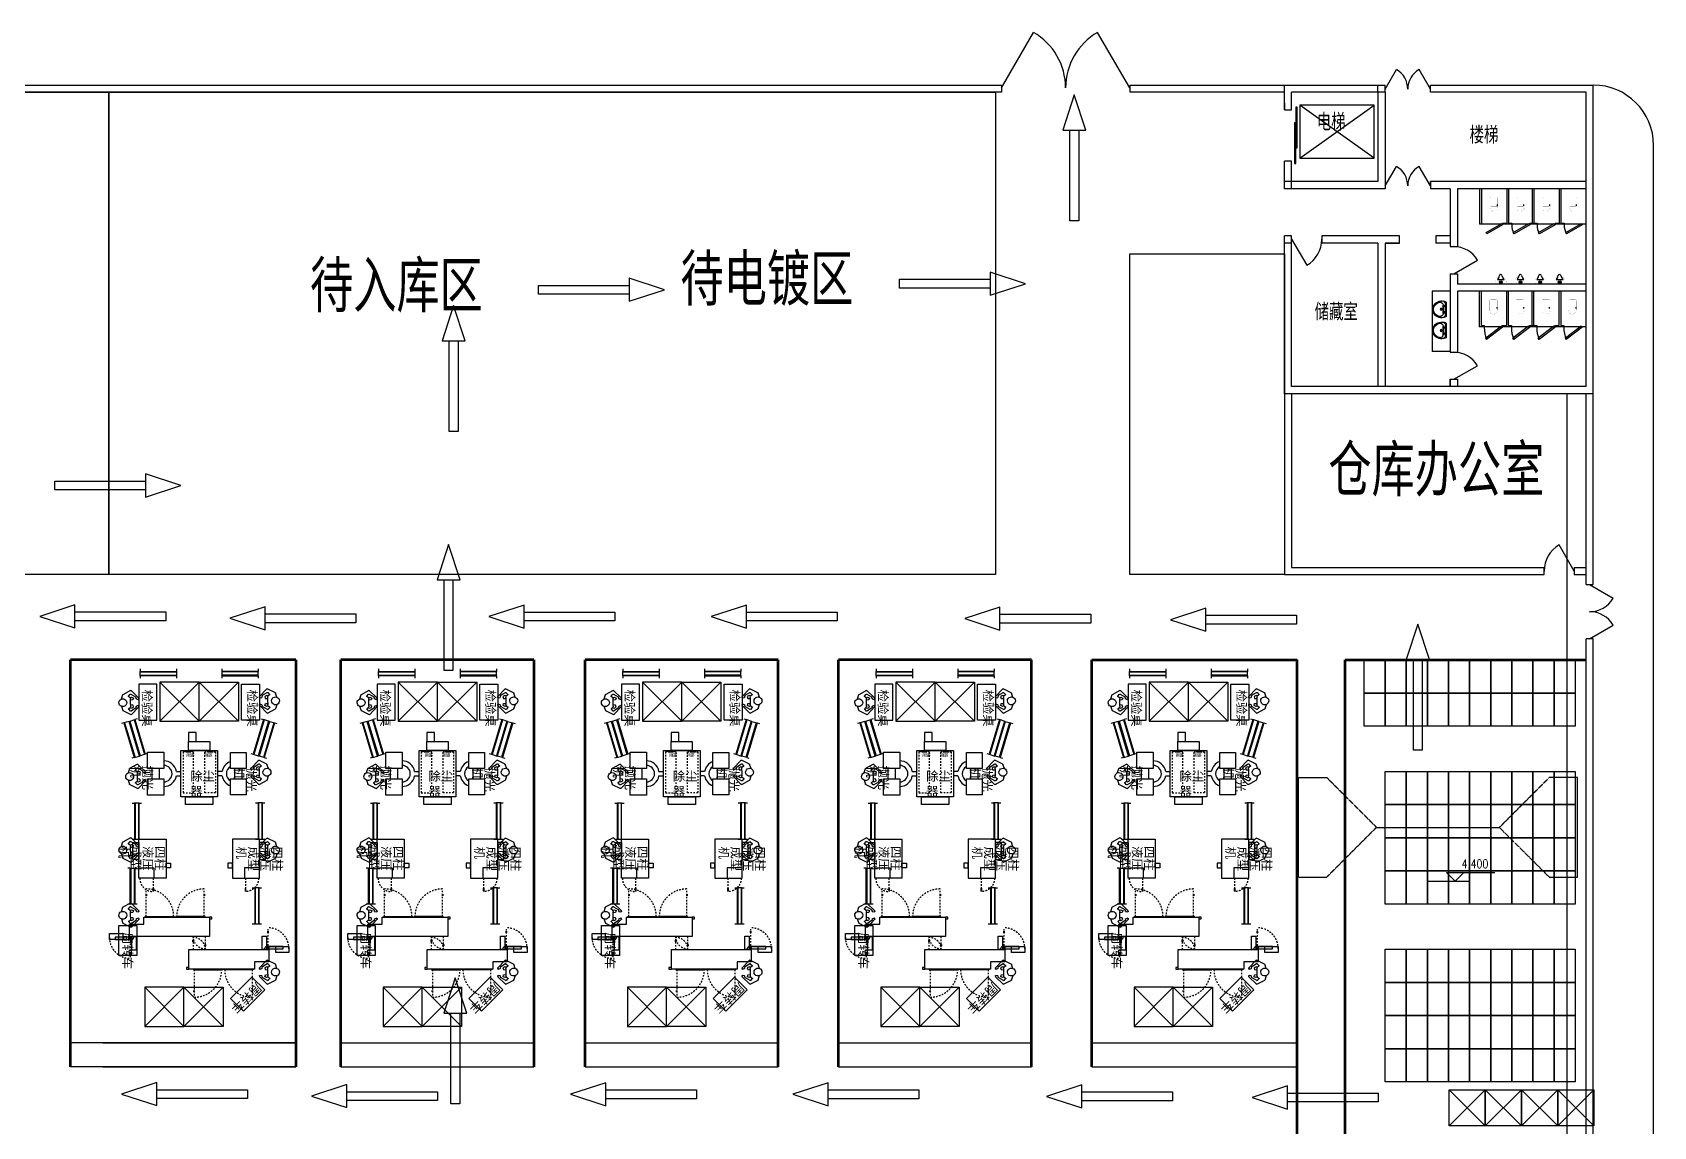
# Model space of a CAD drawing. Header units: millimetres. Extents: x 958 to 636282, y 2095 to 161571.
# Drawn here: x 489090 to 542839, y 32785 to 69082 of the extents above; entities that cross this region are included whole.
import ezdxf
from ezdxf.enums import TextEntityAlignment as Align

# ---------------------------------------------------------------- set-up
doc = ezdxf.new("R2010")
doc.units = ezdxf.units.MM
for name, pattern in [('ACAD_ISO04W100', [30.5, 24, -3, 0.5, -3]), ('DASH', [0.35, 0.25, -0.1]), ('JIS_02_1.0', [2, 1, -1])]:
    doc.linetypes.add(name, pattern=pattern)
for name, color, linetype in [('9', 105, 'ACAD_ISO04W100'), ('dl', 3, 'Continuous'), ('dote', 1, 'Continuous'), ('PUB_DIM', 3, 'Continuous'), ('STAIR', 6, 'Continuous'), ('wall', 2, 'Continuous'), ('WINDOW', 4, 'Continuous'), ('WINDOW_TEXT', 7, 'Continuous'), ('其他', 7, 'Continuous'), ('区域', 4, 'Continuous'), ('吊车', 3, 'DASH'), ('墙体', 7, 'Continuous'), ('洁具', 73, 'Continuous'), ('物流动线', 7, 'Continuous'), ('窗子', 123, 'Continuous'), ('设备', 7, 'Continuous'), ('设备名称', 3, 'Continuous')]:
    doc.layers.add(name, color=color, linetype=linetype)
doc.layers.add('动线', color=2, linetype='Continuous', lineweight=120)
doc.styles.add('1', font='', dxfattribs={"width": 0.7})
doc.styles.add('dim_font', font='SIMPLEX.shx', dxfattribs={"width": 0.8})
doc.styles.add('SIMPLEX', font='SIMPLEX.SHX')
doc.styles.get("Standard").update_dxf_attribs({"font": 'arial.ttf'})
doc.styles.get('1').set_extended_font_data('FangSong_GB2312')

# ---------------------------------------------------------------- blocks, each defined once
blk = doc.blocks.new('_dblk1')
for p, q in [((-0.5, 0), (-0.25, -0.433)), ((0.5, 0), (0.25, -0.433))]:
    blk.add_line(p, q)
for centre, start, end in [((-0.5, 0), 300, 0), ((0.5, 0), 180, 240)]:
    blk.add_arc(centre, 0.5, start, end)
at = {"layer": 'WINDOW_TEXT', "style": 'SIMPLEX', "flags": 9}
blk.add_attdef('A', text='', height=1, dxfattribs=at).set_placement((0, 1.5), align=Align.MIDDLE)
blk = doc.blocks.new('M_A0GGR')
for p, q in [((-0.5, 0), (-0.25, -0.433)), ((0.5, 0), (0.25, -0.433))]:
    blk.add_line(p, q)
for centre, start, end in [((-0.5, 0), 300, 0), ((0.5, 0), 180, 240)]:
    blk.add_arc(centre, 0.5, start, end)
blk = doc.blocks.new('_liftd')
for points in [[(-0.548, -0.602), (-0.548, -0.774), (0.241, -0.774), (0.241, -0.602), (-0.548, -0.602)], [(-0.241, -0.784), (-0.241, -0.955), (0.548, -0.955), (0.548, -0.784), (-0.241, -0.784)]]:
    blk.add_lwpolyline(points)
blk = doc.blocks.new('A$C51AF1C80')
at = {"layer": '洁具'}
blk.add_line((307, 256, -1440), (267, 256, -1440), dxfattribs=at)
at = {"layer": '洁具', "const_width": 1.5, "elevation": -1440}
for points in [[(60, 276, 0.462192), (2, 226, 0.462192)], [(2, 51, 0.462192), (60, 1, 0.462192)], [(52, 256, 0.414214), (22, 226, 0.414214)], [(22, 51, 0.414214), (52, 21, 0.414214)], [(317, 246, 0.414214), (307, 256, 0.414214)], [(307, 21, 0.414214), (317, 31, 0.414214)], [(367, 21, 0.97895), (367, 256, 0.97895)], [(368, 1, 0.97895), (368, 277, 0.97895)]]:
    blk.add_lwpolyline(points, format="xyb", dxfattribs=at)
for points in [[(2, 51), (2, 226)], [(22, 226), (22, 51)], [(267, 256), (52, 256)], [(52, 21), (269, 21)], [(383, 276), (60, 276)], [(368, 1), (60, 1)], [(342, 256), (267, 256)], [(342, 21), (267, 21)], [(317, 256), (367, 256)], [(317, 31), (317, 246)], [(317, 21), (367, 21)]]:
    blk.add_lwpolyline(points, dxfattribs=at)
at = {"layer": '洁具', "width": 0.8, "flags": 9}
for tag in ['YSIZE', 'XSIZE']:
    blk.add_attdef(tag, (2, 139, -1440), '', height=0.5, rotation=180, dxfattribs=at)
blk = doc.blocks.new('A$C089B79D4')
at = {"layer": '洁具'}
blk.add_line((214, 69), (214, 295), dxfattribs=at)
at = {"layer": '洁具', "const_width": 1.5}
for points in [[(149, 56), (148, 58), (140, 65), (132, 72), (124, 78), (117, 84), (109, 88), (102, 92), (94, 96), (87, 100), (80, 103), (73, 106), (66, 109), (59, 111), (52, 114), (46, 117), (41, 120), (36, 124), (31, 127), (27, 131), (23, 135), (19, 139), (16, 143), (13, 147), (10, 152), (8, 156), (6, 161), (4, 165), (3, 170), (2, 175), (1, 180), (1, 186), (1, 186)], [(142, 306), (141, 304), (133, 296), (126, 289), (119, 282), (111, 277), (104, 272), (97, 267), (90, 263), (83, 259), (75, 255), (68, 252), (62, 249), (55, 246), (49, 242), (43, 239), (38, 236), (33, 232), (28, 228), (24, 224), (20, 220), (17, 216), (14, 212), (11, 207), (9, 203), (7, 198), (5, 193), (3, 188), (3, 185)], [(149, 314), (140, 303)], [(146, 313), (159, 323), (170, 331), (180, 337), (189, 342), (198, 345), (205, 348), (212, 350), (218, 351), (224, 352), (230, 353), (236, 354), (241, 355), (247, 355), (253, 356), (259, 356), (265, 357), (272, 357), (279, 357), (287, 357), (297, 356), (307, 356), (320, 354), (334, 353), (351, 351)], [(156, 48), (147, 59)], [(153, 49), (167, 40), (178, 32), (189, 27), (198, 23), (207, 20), (214, 18), (221, 16), (228, 15), (234, 15), (240, 14), (245, 13), (251, 13), (257, 13), (263, 12), (268, 12), (275, 12), (281, 13), (289, 13), (297, 13), (306, 14), (317, 16), (329, 18), (343, 20), (351, 22)], [(346, 352), (352, 351)], [(361, 1), (361, 371), (351, 371), (351, 351)], [(361, 1), (351, 1), (351, 21)]]:
    blk.add_lwpolyline(points, dxfattribs=at)
at = {"layer": '洁具'}
for radius in [47.3, 34.6, 22.1]:
    blk.add_circle((299, 182), radius, dxfattribs=at)
for centre, radius, start, end in [((85, 176), 40.9, 98.0602, 266.3435), ((-5, 517), 312, 285.6087, 314.7132), ((-2, -201), 346, 51.2999, 75.9384)]:
    blk.add_arc(centre, radius, start, end, dxfattribs=at)
at = {"layer": '洁具', "oblique": -180, "text_generation_flag": 4, "width": 0.8, "flags": 9}
for tag in ['YSIZE', 'XSIZE']:
    blk.add_attdef(tag, (361, 186), '', height=0.5, rotation=90, dxfattribs=at)
blk = doc.blocks.new('M_E6')
for p, q in [((240, 0), (-240, 0)), ((-237, 0), (239, 0)), ((240, 0), (270, -79)), ((-213, -36), (-271, -91)), ((-240, 0), (-270, -79)), ((-179, -23), (181, -23)), ((141, -105), (-141, -105)), ((-141, -105), (141, -105)), ((217, -37), (274, -95))]:
    blk.add_line(p, q)
for centre, radius in [((-99, -65), 16.3), ((2, -172), 31.6), ((2, -172), 23), ((101, -65), 16.3)]:
    blk.add_circle(centre, radius)
for centre, radius, start, end in [((28, -152), 307, 166.1751, 244.7296), ((-141, -205), 100, 90, 190.5602), ((0, -179), 243, 190.5602, 349.4398), ((-179, -73), 50, 90, 133.181), ((0, -201), 250, 245.8071, 296.4628), ((28, -152), 307, 266.589, 266.5936), ((-28, -152), 307, 297.0639, 13.8249), ((141, -205), 100, 349.4398, 90), ((181, -73), 50, 44.5607, 90)]:
    blk.add_arc(centre, radius, start, end)
at = {"width": 0.8, "flags": 9}
for tag in ['XSIZE', 'YSIZE']:
    blk.add_attdef(tag, (0, 0), '', height=0.5, dxfattribs=at)
blk = doc.blocks.new('A$C233E54F0')
at = {"layer": '窗子', "rotation": 270}
blk.add_blockref('M_E6', (459, 274), dxfattribs=at)
blk = doc.blocks.new('_dblk')
blk.add_line((-0.5, 0), (0, -0.866))
blk.add_arc((-0.5, 0), 1, 300, 0)
at = {"layer": 'WINDOW_TEXT', "style": 'SIMPLEX', "flags": 9}
blk.add_attdef('A', text='', height=1, dxfattribs=at).set_placement((0, 1.5), align=Align.MIDDLE)
blk = doc.blocks.new('A$C5E145B46')
at = {"layer": 'WINDOW', "xscale": 1800, "yscale": 1800, "zscale": 1800, "rotation": 90}
blk.add_blockref('M_A0GGR', (0, 900), dxfattribs=at)
blk = doc.blocks.new('新弯管机')
for p, q in [((1312, 2306), (1312, 2266)), ((2062, 776), (2062, 851)), ((2062, 776), (2062, 106))]:
    blk.add_line(p, q)
for points in [[(1312, 3276), (1292, 3276), (1292, 2306), (1312, 2306)], [(1312, 1296), (1292, 1296), (1292, 2266), (1312, 2266)], [(1962, 996), (2412, 996), (2412, 851), (1962, 851)]]:
    blk.add_lwpolyline(points, close=True)
blk.add_circle((1992, 796), 7.78)
blk.add_arc((1949, 805), 122, 22.3111, 83.9491)
at = {"layer": '设备', "color": 4, "linetype": 'JIS_02_1.0', "ltscale": 50}
for p, q in [((1292, 3246), (382, 3246)), ((558, 3258), (629, 3258)), ((558, 3235), (629, 3235)), ((1962, 3276), (2362, 3276)), ((2220, 3289), (2291, 3289)), ((2220, 3265), (2291, 3265)), ((1292, 1326), (382, 1326)), ((558, 1337), (629, 1337)), ((558, 1313), (629, 1313)), ((1992, 796), (2682, 796)), ((2519, 808), (2591, 808)), ((2519, 784), (2591, 784))]:
    blk.add_line(p, q, dxfattribs=at)
at = {"layer": '设备'}
for points in [[(1312, 3426), (1372, 3426), (1372, 3506), (1312, 3506)], [(2062, 106), (1862, 106), (1862, 546), (2062, 546)], [(2062, 776), (1982, 776), (1982, 296), (2062, 296)]]:
    blk.add_lwpolyline(points, close=True, dxfattribs=at)
for points in [[(1962, 3426), (1962, 776), (1552, 776), (1552, 1246), (1312, 1246), (1312, 3426), (1962, 3426)], [(1962, 926), (1962, 926), (1962, 776), (2062, 776), (2062, 851)]]:
    blk.add_lwpolyline(points, dxfattribs=at)
at = {"layer": '设备', "color": 4, "linetype": 'JIS_02_1.0', "ltscale": 50}
for centre, radius, start, end in [((1292, 3246), 910, 180, 270), ((1962, 3276), 400, 270, 0), ((1292, 1326), 910, 90, 180), ((1992, 796), 690, 270, 0)]:
    blk.add_arc(centre, radius, start, end, dxfattribs=at)
blk = doc.blocks.new('A$C6195158C')
for p, q in [((0, 230), (0, 310)), ((0, 210), (1200, 210)), ((0, 100), (1200, 100)), ((0, 0), (0, 80)), ((1200, 230), (1200, 310)), ((1200, 0), (1200, 80))]:
    blk.add_line(p, q)
blk.add_lwpolyline([(0, 80), (1200, 80), (1200, 230), (0, 230)], close=True)
blk = doc.blocks.new('A$C35020EBF')
at = {"color": 4, "linetype": 'ByBlock'}
for p, q in [((11, 913), (6, 870)), ((433, 1338), (16, 925)), ((153, 895), (178, 982)), ((188, 993), (449, 1142)), ((412, 976), (300, 923)), ((300, 923), (327, 819)), ((506, 955), (412, 976)), ((893, 1106), (456, 1341)), ((473, 1138), (570, 1030)), ((567, 1001), (477, 934)), ((975, 863), (902, 1094)), ((0, 488), (3, 444)), ((8, 432), (412, 6)), ((133, 472), (26, 507)), ((31, 850), (140, 881)), ((169, 371), (146, 458)), ((433, 202), (177, 359)), ((292, 426), (323, 528)), ((402, 369), (292, 426)), ((323, 528), (452, 539)), ((327, 819), (457, 804)), ((497, 386), (402, 369)), ((434, 2), (879, 224)), ((455, 672), (451, 474)), ((458, 869), (455, 672)), ((558, 310), (458, 205)), ((468, 409), (556, 339)), ((888, 235), (969, 463))]:
    blk.add_line(p, q, dxfattribs=at)
at = {"color": 4, "linetype": 'ByBlock', "extrusion": (0, 0, -1)}
for centre, major_axis, start_param, end_param in [((30, 911), (13.8, 13.8), 4.027234, 4.717108), ((197, 976), (-13.8, 13.8), 5.781166, 6.550917), ((447, 1324), (-13.8, 13.8), 0.004719, 1.280356), ((458, 1125), (-13.8, 13.8), 0.267732, 1.625242), ((677, 840), (-156, 156), 5.629991, 5.936422), ((555, 1017), (-13.8, 13.8), 1.625242, 3.286363), ((886, 665), (218, 0), 1.181713, 5.134209), ((884, 1088), (-13.8, 13.8), 1.280356, 2.050777), ((19, 489), (13.8, 13.8), 3.859205, 5.815323), ((22, 446), (13.8, 13.8), 3.169331, 3.859205), ((22, 446), (13.8, 13.8), 3.169331, 3.859205), ((26, 868), (-13.8, 13.8), 3.641913, 5.598031), ((127, 453), (13.8, 13.8), -0.467863, 0.534476), ((134, 900), (-13.8, 13.8), 2.639574, 3.641913), ((187, 375), (-13.8, 13.8), 4.477115, 5.246865), ((426, 19), (-13.8, 13.8), 3.464491, 4.740127), ((444, 218), (-13.8, 13.8), 3.119604, 4.477115), ((671, 496), (156, 156), 3.520813, 3.827245), ((544, 323), (-13.8, 13.8), 1.458483, 3.119604), ((870, 241), (13.8, 13.8), 1.123273, 1.893694), ((886, 665), (-218, 0), 1.992351, 4.323042)]:
    blk.add_ellipse(centre, major_axis=major_axis, ratio=1, start_param=start_param, end_param=end_param, dxfattribs=at)
blk = doc.blocks.new('四柱成型液压机')
at = {"layer": '设备', "color": 4, "linetype": 'JIS_02_1.0', "ltscale": 50}
blk.add_line((3925, 2026), (4365, 2026), dxfattribs=at)
at = {"layer": '设备', "color": 4}
for p, q in [((4254, 2036), (4354, 2036)), ((4254, 2016), (4354, 2016))]:
    blk.add_line(p, q, dxfattribs=at)
at = {"layer": '设备'}
for points in [[(2625, 2456), (3925, 2456), (3925, 1556), (2625, 1556)], [(3575, 2456), (3425, 2456), (3425, 2606), (3575, 2606)], [(3925, 1556), (3575, 1556), (3575, 2056), (3925, 2056)], [(2735, 1556), (3305, 1556), (3305, 1356), (2735, 1356)]]:
    blk.add_lwpolyline(points, close=True, dxfattribs=at)
at = {"layer": '设备', "color": 4, "linetype": 'JIS_02_1.0', "ltscale": 50}
blk.add_arc((3925, 2026), 440, 270, 0, dxfattribs=at)
blk = doc.blocks.new('除尘器')
at = {"layer": '设备'}
for points in [[(578, 2144), (828, 2144), (828, 2444), (578, 2444)], [(318, 1844), (1538, 1844), (1538, 304), (318, 304)], [(1278, 1844), (578, 1844), (578, 2144), (1278, 2144)], [(478, 304), (1378, 304), (1378, 54), (478, 54)]]:
    blk.add_lwpolyline(points, close=True, dxfattribs=at)
at = {"layer": '设备', "insert": (631, 1142), "char_height": 300, "width": 978.98, "attachment_point": 1}
blk.add_mtext('除尘器', dxfattribs=at)
blk = doc.blocks.new('3支架')
for p, q in [((210, 529), (210, 609)), ((1410, 529), (1410, 609)), ((210, 354), (210, 529)), ((210, 529), (1410, 529)), ((210, 504), (1410, 504)), ((210, 354), (1410, 354)), ((210, 329), (1410, 329)), ((210, 179), (1410, 179)), ((210, 74), (210, 154)), ((210, 154), (1410, 154)), ((1410, 529), (1410, 354)), ((1410, 74), (1410, 154))]:
    blk.add_line(p, q)
blk.add_lwpolyline([(210, 154), (1410, 154), (1410, 354), (210, 354)], close=True)
blk = doc.blocks.new('长支杆设备群II')
for p, q in [((3035, 4500), (1735, 3200)), ((1735, 4500), (3035, 3200)), ((13158, 3996), (11858, 2696)), ((11858, 3996), (13158, 2696)), ((3035, 1900), (1735, 3200)), ((1735, 1900), (3035, 3200)), ((13158, 1396), (11858, 2696)), ((11858, 1396), (13158, 2696))]:
    blk.add_line(p, q)
for points in [[(1803, 5200), (3003, 5200), (3003, 4600), (1803, 4600)], [(11945, 5371), (12652, 4664), (12228, 4240), (11521, 4947)], [(1735, 4500), (3035, 4500), (3035, 3200), (1735, 3200)], [(11858, 3996), (13158, 3996), (13158, 2696), (11858, 2696)], [(1735, 1900), (3035, 1900), (3035, 3200), (1735, 3200)], [(11858, 1396), (13158, 1396), (13158, 2696), (11858, 2696)], [(1803, 1200), (3003, 1200), (3003, 1800), (1803, 1800)], [(10807, 537), (9807, 537), (9807, 1137), (10807, 1137)]]:
    blk.add_lwpolyline(points, close=True)
at = {"layer": '其他', "color": 2}
blk.add_line((1000, 6400), (1000, 0), dxfattribs=at)
at = {"layer": '其他'}
for p, q in [((13700, 0), (13700, 6400)), ((14500, 0), (14500, 6400))]:
    blk.add_line(p, q, dxfattribs=at)
at = {"layer": '设备'}
for p, q in [((4699, 3956), (4698, 3810)), ((4847, 3956), (4848, 3810)), ((4699, 2444), (4698, 2590)), ((4847, 2444), (4848, 2590))]:
    blk.add_line(p, q, dxfattribs=at)
at = {"layer": '设备', "color": 6, "linetype": 'JIS_02_1.0', "ltscale": 50}
blk.add_line((4003, 2922), (4003, 2932), dxfattribs=at)
at = {"layer": '设备'}
for points in [[(4073, 4235), (4073, 4760), (4598, 4760), (4598, 4235)], [(4598, 4622), (4598, 4372), (4948, 4372), (4948, 4622)], [(4948, 4235), (4948, 4760), (5473, 4760), (5473, 4235)], [(4063, 1490), (4063, 2025), (4598, 2025), (4598, 1490)], [(4598, 1882), (4598, 1632), (4948, 1632), (4948, 1882)], [(4948, 1490), (4948, 2025), (5483, 2025), (5483, 1490)]]:
    blk.add_lwpolyline(points, close=True, dxfattribs=at)
at = {"layer": '设备', "color": 6, "linetype": 'ByBlock', "ltscale": 50}
for points in [[(4053, 3646), (4053, 3656), (4034, 3656), (4034, 3470), (4053, 3470), (4053, 3480), (4044, 3480), (4044, 3646), (4053, 3646), (4053, 3480)], [(4053, 2754), (4053, 2744), (4034, 2744), (4034, 2930), (4053, 2930), (4053, 2920), (4044, 2920), (4044, 2754), (4053, 2754), (4053, 2920)]]:
    blk.add_lwpolyline(points, dxfattribs=at)
at = {"layer": '设备', "color": 6, "linetype": 'JIS_02_1.0', "ltscale": 50}
for points in [[(4053, 3736), (5413, 3736), (5413, 3386), (4053, 3386), (4053, 3736)], [(4053, 2664), (5413, 2664), (5413, 3014), (4053, 3014), (4053, 2664)]]:
    blk.add_lwpolyline(points, dxfattribs=at)
at = {"layer": '设备'}
for centre, radius, start, end in [((4773, 4375), 425, 199.2331, 259.992), ((4773, 4375), 275, 210.6033, 270), ((4773, 4375), 275, 270, 329.3967), ((4773, 4375), 425, 280.008, 340.7669), ((4773, 2025), 425, 100.008, 180), ((4773, 2025), 275, 90, 180), ((4773, 2025), 275, 0, 90), ((4773, 2025), 425, 0, 79.992)]:
    blk.add_arc(centre, radius, start, end, dxfattribs=at)
at = {"xscale": 0.6000000000252701, "yscale": 0.6000000000203727, "zscale": 0.6000000000000001}
for p, rotation in [((2772, 5209), 91.72114113857661), ((5141, 4926), 91.72114113857661), ((7722, 5209), 91.72114113857661), ((11768, 5209), 91.72114113857661), ((2003, 1188), 271.7211411385766), ((4454, 1413), 271.7211411385766), ((6893, 1188), 271.7211411385766), ((9056, 1188), 271.7211411385766)]:
    blk.add_blockref('A$C35020EBF', p, dxfattribs=dict(at, rotation=rotation))
for p in [(5743, 5070), (8555, 4960), (5750, 977)]:
    blk.add_blockref('A$C6195158C', p)
at = {"rotation": 270}
blk.add_blockref('A$C6195158C', (1300, 5154), dxfattribs=at)
at = {"xscale": -1}
for p, rotation in [((1300, 1246), 270), ((7903, 1142), 180)]:
    blk.add_blockref('A$C6195158C', p, dxfattribs=dict(at, rotation=rotation))
at = {"layer": '其他'}
for name, p, rotation in [('3支架', (2736, 5248), 343.3806844207113), ('除尘器', (5847, 2272), 90)]:
    blk.add_blockref(name, p, dxfattribs=dict(at, rotation=rotation))
at = {"layer": '其他', "xscale": -1, "rotation": 196.6193155794869}
blk.add_blockref('3支架', (2736, 1152), dxfattribs=at)
at = {"layer": '设备', "rotation": 180}
blk.add_blockref('新弯管机', (12570, 6282), dxfattribs=at)
at = {"layer": '设备', "xscale": -1, "rotation": 180}
blk.add_blockref('四柱成型液压机', (4318, 6756), dxfattribs=at)
at = {"layer": '设备'}
for name, p in [('新弯管机', (8216, 118)), ('四柱成型液压机', (4318, -356))]:
    blk.add_blockref(name, p, dxfattribs=at)
at = {"layer": '设备', "char_height": 100, "width": 176.95}
for insert, attachment_point in [((4088, 3614), 1), ((4088, 2786), 7)]:
    blk.add_mtext('\\pxsm0.8;抽屉', dxfattribs=dict(at, insert=insert, attachment_point=attachment_point))
at = {"layer": '设备名称', "color": 3, "char_height": 300, "width": 947.22}
for insert, attachment_point in [((7190, 4413), 7), ((7173, 2050), 1)]:
    blk.add_mtext('\\pxsm0.8;四柱液压成型机', dxfattribs=dict(at, insert=insert, attachment_point=attachment_point))
at = {"layer": '设备名称', "char_height": 300}
for s, insert, width, attachment_point in [('\\pxsm0.8;{\\fSimSun|b0|i0|c134|p2;\\C7;检验桌}', (1985, 5110), 1379.58, 1), ('\\pxsm0.8;抛光机', (4555, 5073), 947.22, 1), ('\\pxsm0.8;{\\fSimSun|b0|i0|c134|p2;\\C7;检验桌}', (1985, 1290), 1693.69, 7), ('\\pxsm0.8;抛光机', (4499, 1640), 947.22, 1), ('\\pxsm0.8;{\\fSimSun|b0|i0|c134|p2;\\C7;周转车}', (10029, 975), 1402.85, 1)]:
    blk.add_mtext(s, dxfattribs=dict(at, insert=insert, width=width, attachment_point=attachment_point))
at = {"layer": '设备名称', "insert": (11900, 5312), "char_height": 300, "width": 1296.12, "attachment_point": 1, "rotation": 315}
blk.add_mtext('\\pxsm0.8;{\\fSimSun|b0|i0|c134|p2;\\C7;周转车}', dxfattribs=at)
blk = doc.blocks.new('托盘')
for p, q in [((0, 1200), (1200, 0)), ((1200, 1200), (0, 0))]:
    blk.add_line(p, q)
blk.add_lwpolyline([(0, 1200), (1200, 1200), (1200, 0), (0, 0)], close=True)

msp = doc.modelspace()

# ---------------------------------------------------------------- linework, layer by layer
for p, q in [((521219.068, 67095.334), (465399.059, 67095.323)), ((521219.068, 67095.334), (465399.059, 67095.323)), ((521219.068, 67095.334), (465399.059, 67095.323)), ((530599.059, 67095.335), (525469.068, 67095.334)), ((530599.059, 67095.335), (525469.068, 67095.334)), ((530599.059, 67095.335), (525469.068, 67095.334)), ((533939.054, 67095.336), (530839.059, 67095.335)), ((530839.059, 66515.325), (530839.059, 67095.335)), ((533699.055, 67095.31), (533699.055, 64135.303)), ((533939.054, 67095.31), (533939.055, 64135.303)), ((540599.059, 67095.337), (535439.054, 67095.336)), ((540599.061, 57335.337), (540599.059, 67095.337)), ((530839.06, 63895.304), (530839.059, 64815.326)), ((533699.055, 64135.303), (530599.06, 64135.302)), ((540599.054, 64135.304), (535439.335, 64135.303)), ((533939.055, 63895.305), (530599.06, 63895.304)), ((536099.054, 63895.305), (535439.335, 63895.305)), ((536099.054, 63895.306), (536099.054, 63775.305)), ((536099.054, 63835.306), (536099.055, 61975.305)), ((540599.054, 63895.306), (536339.055, 63895.305)), ((536339.055, 63895.306), (536339.055, 63775.305)), ((536339.055, 63775.305), (536339.055, 61975.305)), ((530839.06, 62335.304), (530599.06, 62335.304)), ((530839.06, 62095.304), (530599.06, 62095.304)), ((530839.061, 57335.335), (530839.06, 62335.304)), ((534419.055, 62335.305), (531839.06, 62335.304)), ((533699.056, 62095.305), (531839.06, 62095.304)), ((533699.056, 62095.305), (533699.057, 57335.31)), ((533939.055, 62095.305), (533939.056, 57335.31)), ((534419.055, 62095.305), (533939.055, 62095.305)), ((536099.054, 62335.305), (535619.055, 62335.305)), ((536099.054, 62095.305), (535619.055, 62095.305)), ((536099.055, 61075.305), (536099.055, 60495.305)), ((536339.055, 61075.305), (536339.055, 60735.303)), ((536099.054, 60495.305), (535499.45, 60495.305)), ((535499.451, 60495.305), (535499.451, 58495.305)), ((536099.055, 60495.305), (536099.055, 58475.336)), ((540599.054, 60735.304), (536339.055, 60735.303)), ((540599.054, 60495.306), (536339.055, 60495.305)), ((536339.055, 60495.305), (536339.056, 58475.336)), ((536099.055, 58495.305), (535499.451, 58495.305)), ((536099.055, 57575.336), (536099.055, 57335.311)), ((536339.056, 57575.336), (536339.056, 57335.311)), ((540599.061, 57335.337), (530839.061, 57335.335)), ((540599.062, 50765.328), (540599.061, 57095.337)), ((540599.068, 20765.328), (540599.062, 48965.328))]:
    msp.add_line(p, q)
for points in [[(521019.068, 67335.335), (521219.068, 67335.335), (521219.068, 67095.334)], [(525469.068, 67335.335), (525469.068, 67095.334)], [(533699.055, 67095.31), (533699.055, 67335.336)], [(533939.054, 67095.31), (533939.054, 67335.336)], [(535439.054, 67095.31), (535439.054, 67335.336)], [(530599.059, 66735.326), (530599.059, 66515.326), (530839.059, 66515.325)], [(530839.059, 64815.326), (530599.059, 64815.326)], [(533939.055, 64135.303), (533939.055, 63895.305)], [(535439.335, 63988.439), (535439.335, 64135.303), (535439.335, 63895.305)], [(531839.06, 62335.304), (531839.06, 62095.304)], [(533939.055, 62095.305), (534419.055, 62095.305), (534419.055, 62335.305)], [(535619.055, 62335.305), (535619.055, 62095.305)], [(536099.055, 62095.305), (536099.055, 61975.305), (536339.055, 61975.305)], [(536099.055, 61075.305), (536339.055, 61075.305)], [(536099.055, 58475.336), (536339.056, 58475.336)], [(536099.055, 57335.336), (536099.055, 57575.336), (536339.056, 57575.336)], [(540599.062, 50765.328), (540839.062, 50765.328)], [(540839.05, 47215.328), (540839.05, 48965.328), (540599.062, 48965.328)]]:
    msp.add_lwpolyline(points)
at = {"layer": '9', "color": 125, "ltscale": 0.1}
msp.add_line((539969.05, 7335.328), (539969.05, 57095.328), dxfattribs=at)
at = {"layer": 'dl'}
msp.add_line((542839.07, 9095.338), (542839.059, 65335.338), dxfattribs=at)
msp.add_arc((540839.059, 65335.337), 2000, 0.0000105, 90.0000105, dxfattribs=at)
at = {"layer": 'PUB_DIM'}
for p, q in [((535377.786, 40928.034), (536699.843, 40928.034)), ((535969.231, 41216.034), (536545.231, 41216.034)), ((536257.231, 40928.034), (535969.231, 41216.034)), ((536257.231, 41216.034), (537579.289, 41216.034)), ((536545.231, 41216.034), (536257.231, 40928.034))]:
    msp.add_line(p, q, dxfattribs=at)
at = {"layer": 'STAIR'}
for p, q in [((533571.769, 66673.255), (531111.769, 66673.255)), ((531111.769, 66673.255), (531111.769, 64909.255)), ((531111.769, 64909.255), (533571.769, 66673.255)), ((533571.769, 64909.255), (531111.769, 66673.255)), ((533571.769, 64909.255), (533571.769, 66673.255)), ((531111.769, 64909.255), (533571.769, 64909.255))]:
    msp.add_line(p, q, dxfattribs=at)
at = {"layer": 'wall'}
for p, q in [((465399.059, 67335.323), (521219.068, 67335.334)), ((523341.998, 67335.334), (523346.139, 67335.334)), ((525469.068, 67335.334), (533939.054, 67335.336)), ((530599.059, 66515.326), (530599.059, 67335.335)), ((535439.054, 67335.336), (540839.059, 67335.337)), ((540839.062, 50765.328), (540839.059, 67335.337)), ((530599.06, 63895.304), (530599.059, 64815.326)), ((530599.061, 57095.335), (530599.06, 62335.304)), ((540839.061, 57095.337), (530599.061, 57095.335)), ((540839.068, 20765.328), (540839.063, 47515.341))]:
    msp.add_line(p, q, dxfattribs=at)
at = {"layer": '动线'}
for p, q in [((497819.077, 48265.322), (490349.059, 48265.321)), ((490349.059, 34765.327), (490349.059, 48265.321)), ((497819.077, 48265.322), (497819.077, 34765.327)), ((505719.068, 48265.324), (499319.068, 48265.323)), ((499319.068, 34765.327), (499319.068, 48265.323)), ((505719.068, 48265.324), (505719.068, 34765.327)), ((513819.059, 48265.325), (507419.059, 48265.324)), ((507419.059, 34765.327), (507419.059, 48265.324)), ((513819.059, 34765.327), (513819.059, 48265.326)), ((522219.059, 48265.327), (515819.059, 48265.326)), ((515819.059, 34765.327), (515819.059, 48265.326)), ((522219.059, 34765.327), (522219.059, 48265.327)), ((524219.059, 48265.328), (531019.059, 48265.329)), ((524219.059, 34765.327), (524219.059, 48265.328)), ((531019.059, 20865.328), (531019.059, 48265.329)), ((532619.059, 48265.329), (540599.062, 48265.331)), ((532619.059, 20865.328), (532619.059, 48265.329))]:
    msp.add_line(p, q, dxfattribs=at)
at = {"layer": '区域'}
for points in [[(491619.059, 51096.002), (465399.059, 51096.002), (465399.059, 67095.323), (491619.059, 67095.328)], [(491619.059, 67095.328), (521019.059, 67095.326), (521019.06, 51095.335), (491619.059, 51096.002)], [(530599.068, 51095.335), (525469.068, 51095.335), (525469.068, 61735.304), (530599.068, 61735.304)]]:
    msp.add_lwpolyline(points, close=True, dxfattribs=at)
at = {"layer": '吊车', "linetype": 'DASH', "ltscale": 5}
for p, q in [((531061.672, 44360.793), (532002.705, 44360.793)), ((531061.672, 41060.793), (531061.672, 44360.793)), ((533652.705, 42710.793), (532002.705, 44360.793)), ((537726.395, 42710.793), (539376.395, 44360.793)), ((540317.427, 44360.793), (539376.395, 44360.793)), ((540317.427, 41060.793), (540317.427, 44360.793)), ((533652.705, 42710.793), (532002.705, 41060.793)), ((533652.705, 42710.793), (537726.395, 42710.793)), ((537726.395, 42710.793), (539376.395, 41060.793)), ((531061.672, 41060.793), (532002.705, 41060.793)), ((539376.395, 41060.793), (540317.427, 41060.793))]:
    msp.add_line(p, q, dxfattribs=at)
at = {"layer": '墙体'}
for p, q in [((530599.068, 57095.335), (530599.068, 51095.335)), ((530839.068, 57095.335), (530839.068, 51335.335)), ((530599.068, 51095.335), (539209.531, 51095.337)), ((530839.068, 51335.335), (539209.531, 51335.337)), ((539209.531, 51095.337), (539209.531, 51335.337)), ((540209.531, 51335.337), (540599.062, 51335.337)), ((540209.531, 51335.337), (540209.531, 51095.337)), ((540209.531, 51095.337), (540599.062, 51095.337))]:
    msp.add_line(p, q, dxfattribs=at)
for points in [[(533939.05, 48265.329), (533939.05, 47165.329), (533239.05, 47165.329), (533239.05, 48265.329)], [(534639.05, 48265.329), (534639.05, 47165.329), (533939.05, 47165.329), (533939.05, 48265.329)], [(535339.05, 48265.329), (535339.05, 47165.329), (534639.05, 47165.329), (534639.05, 48265.329)], [(536039.05, 48265.329), (536039.05, 47165.329), (535339.05, 47165.329), (535339.05, 48265.329)], [(536739.05, 48265.329), (536739.05, 47165.329), (536039.05, 47165.329), (536039.05, 48265.329)], [(537439.05, 48265.329), (537439.05, 47165.329), (536739.05, 47165.329), (536739.05, 48265.329)], [(538139.05, 48265.329), (538139.05, 47165.329), (537439.05, 47165.329), (537439.05, 48265.329)], [(538839.05, 48265.329), (538839.05, 47165.329), (538139.05, 47165.329), (538139.05, 48265.329)], [(539539.05, 48265.329), (539539.05, 47165.329), (538839.05, 47165.329), (538839.05, 48265.329)], [(540239.05, 48265.329), (540239.05, 47165.329), (539539.05, 47165.329), (539539.05, 48265.329)], [(533939.05, 47165.329), (533939.05, 46065.329), (533239.05, 46065.329), (533239.05, 47165.329)], [(534639.05, 47165.329), (534639.05, 46065.329), (533939.05, 46065.329), (533939.05, 47165.329)], [(535339.05, 47165.329), (535339.05, 46065.329), (534639.05, 46065.329), (534639.05, 47165.329)], [(536039.05, 47165.329), (536039.05, 46065.329), (535339.05, 46065.329), (535339.05, 47165.329)], [(536739.05, 47165.329), (536739.05, 46065.329), (536039.05, 46065.329), (536039.05, 47165.329)], [(537439.05, 47165.329), (537439.05, 46065.329), (536739.05, 46065.329), (536739.05, 47165.329)], [(538139.05, 47165.329), (538139.05, 46065.329), (537439.05, 46065.329), (537439.05, 47165.329)], [(538839.05, 47165.329), (538839.05, 46065.329), (538139.05, 46065.329), (538139.05, 47165.329)], [(539539.05, 47165.329), (539539.05, 46065.329), (538839.05, 46065.329), (538839.05, 47165.329)], [(540239.05, 47165.329), (540239.05, 46065.329), (539539.05, 46065.329), (539539.05, 47165.329)], [(534639.05, 44565.329), (534639.05, 43465.329), (533939.05, 43465.329), (533939.05, 44565.329)], [(535339.05, 44565.329), (535339.05, 43465.329), (534639.05, 43465.329), (534639.05, 44565.329)], [(536039.05, 44565.329), (536039.05, 43465.329), (535339.05, 43465.329), (535339.05, 44565.329)], [(536739.05, 44565.329), (536739.05, 43465.329), (536039.05, 43465.329), (536039.05, 44565.329)], [(537439.05, 44565.329), (537439.05, 43465.329), (536739.05, 43465.329), (536739.05, 44565.329)], [(538139.05, 44565.329), (538139.05, 43465.329), (537439.05, 43465.329), (537439.05, 44565.329)], [(538839.05, 44565.329), (538839.05, 43465.329), (538139.05, 43465.329), (538139.05, 44565.329)], [(539539.05, 44565.329), (539539.05, 43465.329), (538839.05, 43465.329), (538839.05, 44565.329)], [(540239.05, 44565.329), (540239.05, 43465.329), (539539.05, 43465.329), (539539.05, 44565.329)], [(534639.05, 43465.329), (534639.05, 42365.329), (533939.05, 42365.329), (533939.05, 43465.329)], [(535339.05, 43465.329), (535339.05, 42365.329), (534639.05, 42365.329), (534639.05, 43465.329)], [(536039.05, 43465.329), (536039.05, 42365.329), (535339.05, 42365.329), (535339.05, 43465.329)], [(536739.05, 43465.329), (536739.05, 42365.329), (536039.05, 42365.329), (536039.05, 43465.329)], [(537439.05, 43465.329), (537439.05, 42365.329), (536739.05, 42365.329), (536739.05, 43465.329)], [(538139.05, 43465.329), (538139.05, 42365.329), (537439.05, 42365.329), (537439.05, 43465.329)], [(538839.05, 43465.329), (538839.05, 42365.329), (538139.05, 42365.329), (538139.05, 43465.329)], [(539539.05, 43465.329), (539539.05, 42365.329), (538839.05, 42365.329), (538839.05, 43465.329)], [(540239.05, 43465.329), (540239.05, 42365.329), (539539.05, 42365.329), (539539.05, 43465.329)], [(534639.05, 42365.329), (534639.05, 41265.329), (533939.05, 41265.329), (533939.05, 42365.329)], [(535339.05, 42365.329), (535339.05, 41265.329), (534639.05, 41265.329), (534639.05, 42365.329)], [(536039.05, 42365.329), (536039.05, 41265.329), (535339.05, 41265.329), (535339.05, 42365.329)], [(536739.05, 42365.329), (536739.05, 41265.329), (536039.05, 41265.329), (536039.05, 42365.329)], [(537439.05, 42365.329), (537439.05, 41265.329), (536739.05, 41265.329), (536739.05, 42365.329)], [(538139.05, 42365.329), (538139.05, 41265.329), (537439.05, 41265.329), (537439.05, 42365.329)], [(538839.05, 42365.329), (538839.05, 41265.329), (538139.05, 41265.329), (538139.05, 42365.329)], [(539539.05, 42365.329), (539539.05, 41265.329), (538839.05, 41265.329), (538839.05, 42365.329)], [(540239.05, 42365.329), (540239.05, 41265.329), (539539.05, 41265.329), (539539.05, 42365.329)], [(534639.05, 41265.329), (534639.05, 40165.329), (533939.05, 40165.329), (533939.05, 41265.329)], [(535339.05, 41265.329), (535339.05, 40165.329), (534639.05, 40165.329), (534639.05, 41265.329)], [(536039.05, 41265.329), (536039.05, 40165.329), (535339.05, 40165.329), (535339.05, 41265.329)], [(536739.05, 41265.329), (536739.05, 40165.329), (536039.05, 40165.329), (536039.05, 41265.329)], [(537439.05, 41265.329), (537439.05, 40165.329), (536739.05, 40165.329), (536739.05, 41265.329)], [(538139.05, 41265.329), (538139.05, 40165.329), (537439.05, 40165.329), (537439.05, 41265.329)], [(538839.05, 41265.329), (538839.05, 40165.329), (538139.05, 40165.329), (538139.05, 41265.329)], [(539539.05, 41265.329), (539539.05, 40165.329), (538839.05, 40165.329), (538839.05, 41265.329)], [(540239.05, 41265.329), (540239.05, 40165.329), (539539.05, 40165.329), (539539.05, 41265.329)], [(534639.05, 38665.329), (534639.05, 37565.329), (533939.05, 37565.329), (533939.05, 38665.329)], [(535339.05, 38665.329), (535339.05, 37565.329), (534639.05, 37565.329), (534639.05, 38665.329)], [(536039.05, 38665.329), (536039.05, 37565.329), (535339.05, 37565.329), (535339.05, 38665.329)], [(536739.05, 38665.329), (536739.05, 37565.329), (536039.05, 37565.329), (536039.05, 38665.329)], [(537439.05, 38665.329), (537439.05, 37565.329), (536739.05, 37565.329), (536739.05, 38665.329)], [(538139.05, 38665.329), (538139.05, 37565.329), (537439.05, 37565.329), (537439.05, 38665.329)], [(538839.05, 38665.329), (538839.05, 37565.329), (538139.05, 37565.329), (538139.05, 38665.329)], [(539539.05, 38665.329), (539539.05, 37565.329), (538839.05, 37565.329), (538839.05, 38665.329)], [(540239.05, 38665.329), (540239.05, 37565.329), (539539.05, 37565.329), (539539.05, 38665.329)], [(534639.05, 37565.329), (534639.05, 36465.329), (533939.05, 36465.329), (533939.05, 37565.329)], [(535339.05, 37565.329), (535339.05, 36465.329), (534639.05, 36465.329), (534639.05, 37565.329)], [(536039.05, 37565.329), (536039.05, 36465.329), (535339.05, 36465.329), (535339.05, 37565.329)], [(536739.05, 37565.329), (536739.05, 36465.329), (536039.05, 36465.329), (536039.05, 37565.329)], [(537439.05, 37565.329), (537439.05, 36465.329), (536739.05, 36465.329), (536739.05, 37565.329)], [(538139.05, 37565.329), (538139.05, 36465.329), (537439.05, 36465.329), (537439.05, 37565.329)], [(538839.05, 37565.329), (538839.05, 36465.329), (538139.05, 36465.329), (538139.05, 37565.329)], [(539539.05, 37565.329), (539539.05, 36465.329), (538839.05, 36465.329), (538839.05, 37565.329)], [(540239.05, 37565.329), (540239.05, 36465.329), (539539.05, 36465.329), (539539.05, 37565.329)], [(534639.05, 36465.329), (534639.05, 35365.329), (533939.05, 35365.329), (533939.05, 36465.329)], [(535339.05, 36465.329), (535339.05, 35365.329), (534639.05, 35365.329), (534639.05, 36465.329)], [(536039.05, 36465.329), (536039.05, 35365.329), (535339.05, 35365.329), (535339.05, 36465.329)], [(536739.05, 36465.329), (536739.05, 35365.329), (536039.05, 35365.329), (536039.05, 36465.329)], [(537439.05, 36465.329), (537439.05, 35365.329), (536739.05, 35365.329), (536739.05, 36465.329)], [(538139.05, 36465.329), (538139.05, 35365.329), (537439.05, 35365.329), (537439.05, 36465.329)], [(538839.05, 36465.329), (538839.05, 35365.329), (538139.05, 35365.329), (538139.05, 36465.329)], [(539539.05, 36465.329), (539539.05, 35365.329), (538839.05, 35365.329), (538839.05, 36465.329)], [(540239.05, 36465.329), (540239.05, 35365.329), (539539.05, 35365.329), (539539.05, 36465.329)], [(534639.05, 35365.329), (534639.05, 34265.329), (533939.05, 34265.329), (533939.05, 35365.329)], [(535339.05, 35365.329), (535339.05, 34265.329), (534639.05, 34265.329), (534639.05, 35365.329)], [(536039.05, 35365.329), (536039.05, 34265.329), (535339.05, 34265.329), (535339.05, 35365.329)], [(536739.05, 35365.329), (536739.05, 34265.329), (536039.05, 34265.329), (536039.05, 35365.329)], [(537439.05, 35365.329), (537439.05, 34265.329), (536739.05, 34265.329), (536739.05, 35365.329)], [(538139.05, 35365.329), (538139.05, 34265.329), (537439.05, 34265.329), (537439.05, 35365.329)], [(538839.05, 35365.329), (538839.05, 34265.329), (538139.05, 34265.329), (538139.05, 35365.329)], [(539539.05, 35365.329), (539539.05, 34265.329), (538839.05, 34265.329), (538839.05, 35365.329)], [(540239.05, 35365.329), (540239.05, 34265.329), (539539.05, 34265.329), (539539.05, 35365.329)]]:
    msp.add_lwpolyline(points, close=True, dxfattribs=at)
at = {"layer": '洁具'}
for p, q in [((537069.054, 63895.306), (537069.054, 62715.306)), ((537129.054, 63895.306), (537129.054, 62755.306)), ((537969.054, 63895.306), (537969.054, 62755.306)), ((538029.054, 63895.306), (538029.054, 62755.306)), ((538809.054, 63895.306), (538809.054, 62715.306)), ((538869.054, 63895.306), (538869.054, 62755.306)), ((539709.054, 63895.306), (539709.054, 62755.306)), ((539769.054, 63895.306), (539769.054, 62755.306)), ((538869.054, 62715.306), (537069.054, 62715.306)), ((537834.054, 62755.306), (537834.054, 62695.306)), ((537834.054, 62755.306), (537969.054, 62755.306)), ((538029.054, 62755.306), (538134.054, 62755.306)), ((538134.054, 62755.306), (538134.054, 62695.306)), ((538734.054, 62755.306), (538869.054, 62755.306)), ((538734.054, 62755.306), (538734.054, 62695.306)), ((540609.054, 62715.306), (538809.054, 62715.306)), ((538869.054, 62755.306), (538974.054, 62755.306)), ((538974.054, 62755.306), (538974.054, 62695.306)), ((539574.054, 62755.306), (539709.054, 62755.306)), ((539574.054, 62755.306), (539574.054, 62695.306)), ((539769.054, 62755.306), (539874.054, 62755.306)), ((539874.054, 62755.306), (539874.054, 62695.306)), ((537059.054, 60495.306), (537059.054, 59315.306)), ((537119.054, 60495.306), (537119.054, 59355.306)), ((537959.054, 60495.306), (537959.054, 59355.306)), ((538019.054, 60495.306), (538019.054, 59355.306)), ((538799.054, 60495.306), (538799.054, 59315.306)), ((538859.054, 60495.306), (538859.054, 59355.306)), ((539699.054, 60495.306), (539699.054, 59355.306)), ((539759.054, 60495.306), (539759.054, 59355.306)), ((538859.054, 59315.306), (537059.054, 59315.306)), ((537119.054, 59355.306), (537224.054, 59355.306)), ((537224.054, 59355.306), (537224.054, 59295.306)), ((537824.054, 59355.306), (537824.054, 59295.306)), ((537824.054, 59355.306), (537959.054, 59355.306)), ((538019.054, 59355.306), (538124.054, 59355.306)), ((538124.054, 59355.306), (538124.054, 59295.306)), ((538724.054, 59355.306), (538859.054, 59355.306)), ((538724.054, 59355.306), (538724.054, 59295.306)), ((540599.054, 59315.306), (538799.054, 59315.306)), ((538859.054, 59355.306), (538964.054, 59355.306)), ((538964.054, 59355.306), (538964.054, 59295.306)), ((539564.054, 59355.306), (539699.054, 59355.306)), ((539564.054, 59355.306), (539564.054, 59295.306)), ((539759.054, 59355.306), (539864.054, 59355.306)), ((539864.054, 59355.306), (539864.054, 59295.306))]:
    msp.add_line(p, q, dxfattribs=at)
for points in [[(537284.439, 62447.267), (537804.054, 62747.267), (537834.054, 62695.306), (537314.439, 62395.306)], [(538184.439, 62447.267), (538704.054, 62747.267), (538734.054, 62695.306), (538214.439, 62395.306)], [(539024.439, 62447.267), (539544.054, 62747.267), (539574.054, 62695.306), (539054.439, 62395.306)], [(539924.439, 62447.267), (540444.054, 62747.267), (540474.054, 62695.306), (539954.439, 62395.306)], [(537274.439, 58947.267), (537794.054, 59347.267), (537824.054, 59295.306), (537304.439, 58895.306)], [(538174.439, 58947.267), (538694.054, 59347.267), (538724.054, 59295.306), (538204.439, 58895.306)], [(539014.439, 58947.267), (539534.054, 59347.267), (539564.054, 59295.306), (539044.439, 58895.306)], [(539914.439, 58947.267), (540434.054, 59347.267), (540464.054, 59295.306), (539944.439, 58895.306)]]:
    msp.add_lwpolyline(points, close=True, dxfattribs=at)
for centre, radius, start, end in [((538734.054, 62695.306), 600, 180, 210), ((539574.054, 62695.306), 600, 180, 210), ((540474.054, 62695.306), 600, 180, 210), ((538252.041, 59293.815), 1027.988, 179.9168999, 202.808931), ((539152.041, 59293.815), 1027.988, 179.9168999, 202.808931), ((539992.041, 59293.815), 1027.988, 179.9168999, 202.808931), ((540892.041, 59293.815), 1027.988, 179.9168999, 202.808931)]:
    msp.add_arc(centre, radius, start, end, dxfattribs=at)
at = {"layer": '物流动线', "color": 53}
for points in [[(523634.054, 67009.397), (523251.301, 65838.719), (524016.807, 65838.719)], [(523488.237, 65838.719), (523779.872, 65838.719), (523779.872, 62831.971), (523488.237, 62831.971)], [(510050.324, 60544.706), (508879.645, 60927.46), (508879.645, 60161.953)], [(520844.008, 60890.775), (520844.008, 60599.14), (517837.26, 60599.14), (517837.26, 60890.775)], [(522014.686, 60744.958), (520844.008, 61127.711), (520844.008, 60362.204)], [(508879.645, 60690.524), (508879.645, 60398.889), (505872.898, 60398.889), (505872.898, 60690.524)], [(503054.935, 60021.685), (502672.182, 58851.006), (503437.689, 58851.006)], [(502909.118, 58851.006), (503200.753, 58851.006), (503200.753, 55844.259), (502909.118, 55844.259)], [(494006.775, 54050.658), (492836.097, 54433.412), (492836.097, 53667.905)], [(492836.097, 54196.476), (492836.097, 53904.841), (489829.349, 53904.841), (489829.349, 54196.476)], [(502887.151, 52091.122), (502504.398, 50920.443), (503269.904, 50920.443)], [(502741.334, 50920.443), (503032.969, 50920.443), (503032.969, 47913.696), (502741.334, 47913.696)]]:
    msp.add_lwpolyline(points, close=True, dxfattribs=at)
at = {"layer": '物流动线', "color": 3}
for points in [[(489330.746, 49711.324), (490501.425, 49328.571), (490501.425, 50094.077)], [(495635.72, 49645.392), (496806.399, 49262.638), (496806.399, 50028.145)], [(504220.672, 49703.585), (505391.35, 49320.831), (505391.35, 50086.338)], [(511592.827, 49703.585), (512763.505, 49320.831), (512763.505, 50086.338)], [(519998.461, 49634.778), (521169.14, 49252.025), (521169.14, 50017.532)], [(490501.425, 49565.507), (490501.425, 49857.141), (493508.172, 49857.141), (493508.172, 49565.507)], [(496806.399, 49499.574), (496806.399, 49791.209), (499813.147, 49791.209), (499813.147, 49499.574)], [(505391.35, 49557.767), (505391.35, 49849.402), (508398.098, 49849.402), (508398.098, 49557.767)], [(512763.505, 49557.767), (512763.505, 49849.402), (515770.253, 49849.402), (515770.253, 49557.767)], [(521169.14, 49488.961), (521169.14, 49780.596), (524175.887, 49780.596), (524175.887, 49488.961)], [(526823.584, 49599.383), (527994.263, 49216.629), (527994.263, 49982.136)], [(527994.263, 49453.565), (527994.263, 49745.2), (531001.01, 49745.2), (531001.01, 49453.565)], [(535021.803, 49447.469), (534639.05, 48276.791), (535404.556, 48276.791)], [(534875.986, 48276.791), (535167.62, 48276.791), (535167.62, 45270.043), (534875.986, 45270.043)], [(503109.302, 37719.22), (502726.549, 36548.541), (503492.056, 36548.541)], [(502963.485, 36548.541), (503255.12, 36548.541), (503255.12, 33541.794), (502963.485, 33541.794)], [(492039.441, 33863.48), (493210.119, 33480.727), (493210.119, 34246.233)], [(493210.119, 33717.662), (493210.119, 34009.297), (496216.867, 34009.297), (496216.867, 33717.662)], [(498344.415, 33797.548), (499515.094, 33414.794), (499515.094, 34180.301)], [(499515.094, 33651.73), (499515.094, 33943.365), (502521.841, 33943.365), (502521.841, 33651.73)], [(506929.366, 33855.741), (508100.045, 33472.987), (508100.045, 34238.494)], [(508100.045, 33709.923), (508100.045, 34001.558), (511106.793, 34001.558), (511106.793, 33709.923)], [(514301.521, 33855.741), (515472.2, 33472.987), (515472.2, 34238.494)], [(515472.2, 33709.923), (515472.2, 34001.558), (518478.948, 34001.558), (518478.948, 33709.923)], [(522707.156, 33786.934), (523877.835, 33404.181), (523877.835, 34169.688)], [(523877.835, 33641.117), (523877.835, 33932.752), (526884.582, 33932.752), (526884.582, 33641.117)], [(529532.279, 33751.539), (530702.957, 33368.785), (530702.957, 34134.292)], [(530702.957, 33605.721), (530702.957, 33897.356), (533709.705, 33897.356), (533709.705, 33605.721)]]:
    msp.add_lwpolyline(points, close=True, dxfattribs=at)
at = {"layer": '设备'}
for p, q in [((497819.077, 35565.327), (490349.059, 35565.327)), ((524219.059, 35565.327), (531019.059, 35565.327)), ((497819.077, 34765.327), (490349.059, 34765.327)), ((524219.059, 34765.327), (531019.059, 34765.327))]:
    msp.add_line(p, q, dxfattribs=at)

# ---------------------------------------------------------------- block references
at = {"rotation": 270}
for name, p in [('A$C51AF1C80', (537407.849, 63635.216)), ('A$C51AF1C80', (538286.215, 63635.216)), ('A$C51AF1C80', (539147.849, 63635.216)), ('A$C51AF1C80', (540026.215, 63635.216)), ('A$C089B79D4', (537594.78, 61095.906)), ('A$C089B79D4', (538244.78, 61095.906)), ('A$C089B79D4', (538894.78, 61095.906)), ('A$C089B79D4', (539544.78, 61095.906)), ('A$C51AF1C80', (537397.849, 60235.216)), ('A$C51AF1C80', (538276.215, 60235.216)), ('A$C51AF1C80', (539137.849, 60235.216)), ('A$C51AF1C80', (540016.215, 60235.216))]:
    msp.add_blockref(name, p, dxfattribs=at)
for name, p in [('A$C5E145B46', (540719.056, 48965.328)), ('托盘', (536060.759, 32805.008)), ('托盘', (537260.759, 32805.008)), ('托盘', (538460.759, 32805.008)), ('托盘', (539660.759, 32805.008))]:
    msp.add_blockref(name, p)
at = {"layer": 'dote', "extrusion": (0, 0, -1), "zscale": -1, "rotation": 180}
for p in [(-535504.655, 60168.817), (-535504.655, 59468.817)]:
    msp.add_blockref('A$C233E54F0', p, dxfattribs=at)
at = {"layer": 'WINDOW'}
for name, p, xscale, yscale, zscale, rotation in [('M_A0GGR', (523344.068, 67241.552), 4250, 4250, 4250, 180), ('_dblk1', (534689.335, 67203.622), 1500, 1500, 1500, 180), ('_liftd', (530791.769, 65667.255), 1700, 239.9999987795018, 1700, 90), ('_dblk1', (534689.335, 63988.439), 1500, 1500, 1500, 180), ('_dblk', (536219.053, 61525.305), 900, 900, 900, 90), ('_dblk', (536219.053, 58025.326), 900, 900, 900, 90), ('_dblk', (539709.531, 51215.337), 1000, 1000, 1000, 180)]:
    msp.add_blockref(name, p, dxfattribs=dict(at, xscale=xscale, yscale=yscale, zscale=zscale, rotation=rotation))
at = {"layer": 'WINDOW', "xscale": 1000, "yscale": 1000, "zscale": 1000}
msp.add_blockref('_dblk', (531339.079, 62222.005), dxfattribs=at)
at = {"layer": '设备', "rotation": 270}
for p in [(491419.077, 49265.327), (499319.068, 49265.327), (507419.059, 49265.328), (515819.059, 49265.327), (524219.059, 49265.327)]:
    msp.add_blockref('长支杆设备群II', p, dxfattribs=at)

# ---------------------------------------------------------------- texts
at = {"style": '1'}
for s, insert, char_height, width, attachment_point in [('电梯', (532626.033, 66378.767), 500, 2940.00206, 3), ('楼梯', (536738.648, 65947.212), 500, 2940.00206, 1), ('待电镀区', (510576.567, 61679.577), 1500, 7450.04021, 1), ('待入库区', (498294.617, 61461.182), 1500, 7450.04021, 1), ('储藏室', (531601.646, 60080.84), 500, 2940.00206, 1), ('仓库办公室', (532056.716, 55357.431), 1500, 7116.18067, 1)]:
    msp.add_mtext(s, dxfattribs=dict(at, insert=insert, char_height=char_height, width=width, attachment_point=attachment_point))
at = {"layer": 'PUB_DIM', "style": 'dim_font', "width": 0.8}
msp.add_text('4.400', height=288, dxfattribs=at).set_placement((536918.26, 41504.034), align=Align.MIDDLE)

doc.saveas('drawing.dxf')
